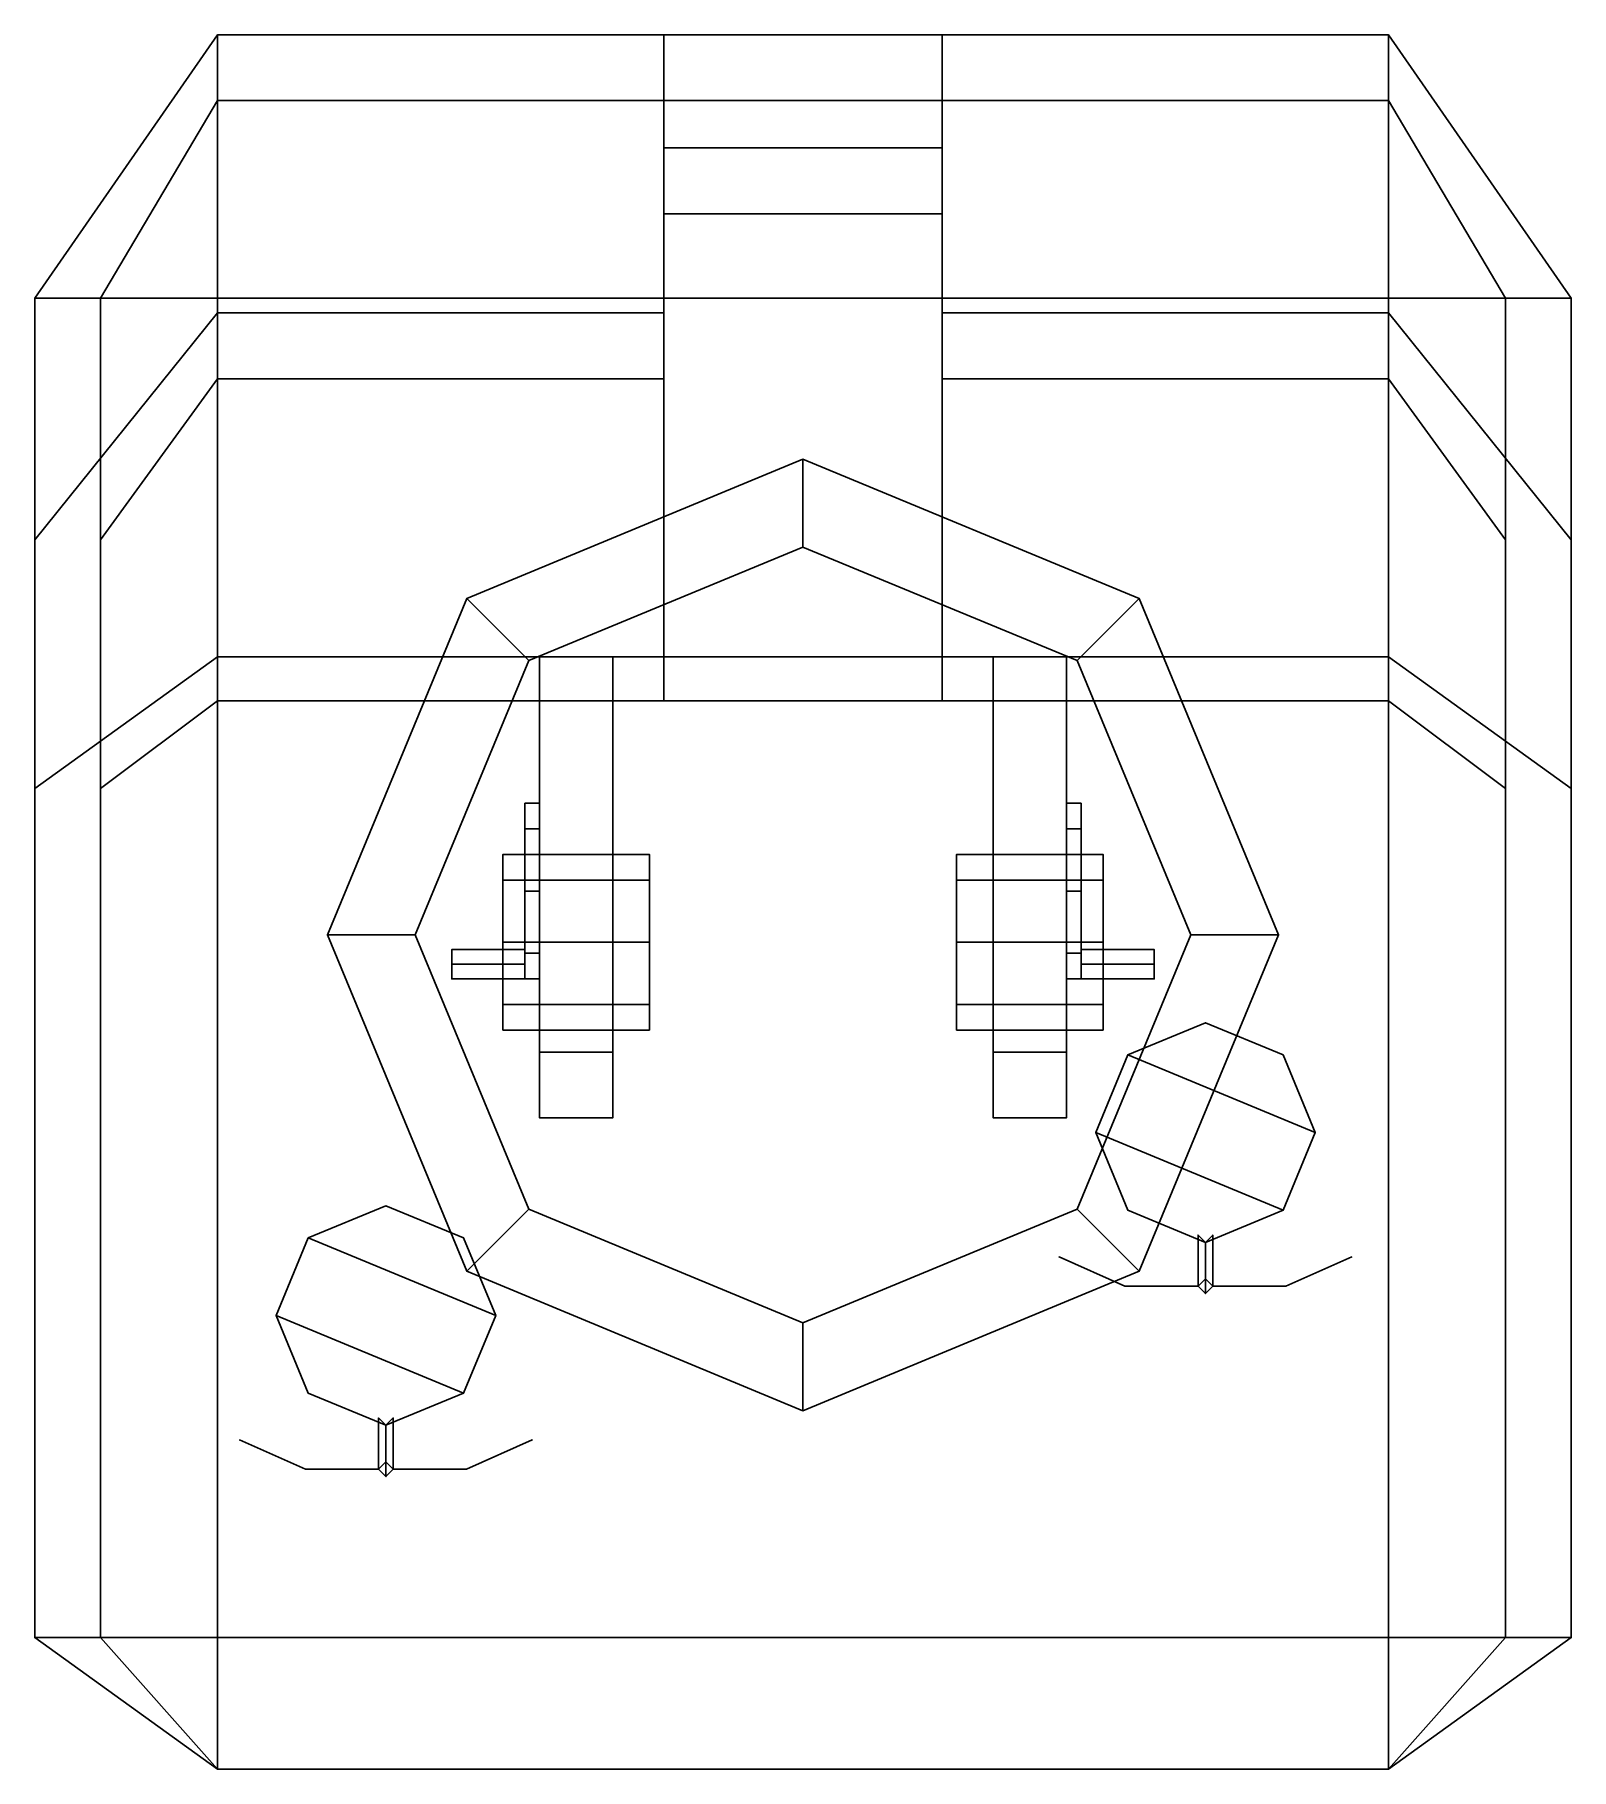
# Model space of a CAD drawing. Extents: x -1.05 to 1.05, y -1.14 to 1.23.
import ezdxf

# ---------------------------------------------------------------- set-up
doc = ezdxf.new("R2010")
doc.units = 0
doc.layers.add('TURRET', color=2, linetype='CONTINUOUS')

msp = doc.modelspace()

# ---------------------------------------------------------------- linework, layer by layer
at = {"layer": 'TURRET'}
for points in [[(-0.8, 0.85, 1.71), (-0.8, 1.23, 0.36), (-1.05, 0.87, 0.36), (-1.05, 0.54, 1.68)], [(-0.8, 1.23, 0.27), (-1.05, 0.87, 0.27), (-1.05, 0.87, 0.36), (-0.8, 1.23, 0.36)], [(0.8, 1.23, 0.27), (1.05, 0.87, 0.27), (-1.05, 0.87, 0.27), (-0.8, 1.23, 0.27)], [(-0.8, 1.23, 0.36), (-0.8, 0.85, 1.71), (-0.19, 0.85, 1.71), (-0.19, 1.23, 0.36)], [(0.8, 1.23, 0.36), (0.8, 1.23, 0.27), (-0.8, 1.23, 0.27), (-0.8, 1.23, 0.36)], [(-0.19, 1.23, 0.36), (-0.19, 1.0752, 0.91), (0.19, 1.0752, 0.91), (0.19, 1.23, 0.36)], [(0.19, 1.23, 0.36), (0.19, 0.85, 1.71), (0.8, 0.85, 1.71), (0.8, 1.23, 0.36)], [(0.8, 1.23, 0.36), (0.8, 0.85, 1.71), (1.05, 0.54, 1.68), (1.05, 0.87, 0.36)], [(1.05, 0.87, 0.36), (1.05, 0.87, 0.27), (0.8, 1.23, 0.27), (0.8, 1.23, 0.36)], [(-0.8, 0.76, 1.71), (-0.96, 0.54, 1.68), (-0.96, 0.87, 0.36), (-0.8, 1.14, 0.36)], [(-0.8, 1.14, 0.36), (-0.96, 0.87, 0.36), (0.96, 0.87, 0.36), (0.8, 1.14, 0.36)], [(-0.19, 1.14, 0.36), (-0.19, 0.76, 1.71), (-0.8, 0.76, 1.71), (-0.8, 1.14, 0.36)], [(0.19, 1.14, 0.36), (0.19, 0.9852, 0.91), (-0.19, 0.9852, 0.91), (-0.19, 1.14, 0.36)], [(0.8, 1.14, 0.36), (0.8, 0.76, 1.71), (0.19, 0.76, 1.71), (0.19, 1.14, 0.36)], [(0.96, 0.87, 0.36), (0.96, 0.54, 1.68), (0.8, 0.76, 1.71), (0.8, 1.14, 0.36)], [(-0.19, 1.0752, 0.91), (-0.19, 0.9852, 0.91), (0.19, 0.9852, 0.91), (0.19, 1.0752, 0.91)], [(-0.19, 1.0752, 0.91), (-0.19, 0.85, 1.71), (-0.19, 0.76, 1.71), (-0.19, 0.9852, 0.91)], [(0.19, 0.9852, 0.91), (0.19, 0.76, 1.71), (0.19, 0.85, 1.71), (0.19, 1.0752, 0.91)], [(-1.05, 0.87, 0.36), (-1.05, -0.96, 0.36), (-1.05, -0.96, 2.1), (-1.05, 0.54, 1.68)], [(1.05, 0.87, 0.27), (1.05, -0.96, 0.27), (-1.05, -0.96, 0.27), (-1.05, 0.87, 0.27)], [(-1.05, 0.87, 0.27), (-1.05, -0.96, 0.27), (-1.05, -0.96, 0.36), (-1.05, 0.87, 0.36)], [(-0.96, 0.54, 1.68), (-0.96, -0.96, 2.1), (-0.96, -0.96, 0.36), (-0.96, 0.87, 0.36)], [(-0.96, 0.87, 0.36), (-0.96, -0.96, 0.36), (0.96, -0.96, 0.36), (0.96, 0.87, 0.36)], [(0.96, 0.87, 0.36), (0.96, -0.96, 0.36), (0.96, -0.96, 2.1), (0.96, 0.54, 1.68)], [(1.05, 0.54, 1.68), (1.05, -0.96, 2.1), (1.05, -0.96, 0.36), (1.05, 0.87, 0.36)], [(1.05, -0.96, 0.36), (1.05, -0.96, 0.27), (1.05, 0.87, 0.27), (1.05, 0.87, 0.36)], [(-0.8, 0.38, 2.34), (-0.8, 0.85, 1.71), (-1.05, 0.54, 1.68), (-1.05, 0.2, 2.1)], [(-0.8, 0.85, 1.71), (-0.8, 0.38, 2.34), (-0.19, 0.38, 2.34), (-0.19, 0.85, 1.71)], [(-0.19, 0.85, 1.71), (-0.19, 0.38, 2.34), (-0.19, 0.32, 2.25), (-0.19, 0.76, 1.71)], [(0.19, 0.76, 1.71), (0.19, 0.32, 2.25), (0.19, 0.38, 2.34), (0.19, 0.85, 1.71)], [(0.19, 0.85, 1.71), (0.19, 0.38, 2.34), (0.8, 0.38, 2.34), (0.8, 0.85, 1.71)], [(0.8, 0.85, 1.71), (0.8, 0.38, 2.34), (1.05, 0.2, 2.1), (1.05, 0.54, 1.68)], [(-0.8, 0.32, 2.25), (-0.96, 0.2, 2.1), (-0.96, 0.54, 1.68), (-0.8, 0.76, 1.71)], [(-0.19, 0.76, 1.71), (-0.19, 0.32, 2.25), (-0.8, 0.32, 2.25), (-0.8, 0.76, 1.71)], [(0.8, 0.76, 1.71), (0.8, 0.32, 2.25), (0.19, 0.32, 2.25), (0.19, 0.76, 1.71)], [(0.96, 0.54, 1.68), (0.96, 0.2, 2.1), (0.8, 0.32, 2.25), (0.8, 0.76, 1.71)], [(-0.3748, 0.3748, 0.27), (0, 0.53, 0.27), (0, 0.65), (-0.4596, 0.4596)], [(0, 0.53, 0.27), (0.3748, 0.3748, 0.27), (0.4596, 0.4596), (0, 0.65)], [(-1.05, 0.54, 1.68), (-1.05, -0.96, 2.1), (-1.05, -0.96, 2.1), (-1.05, 0.2, 2.1)], [(-0.96, 0.2, 2.1), (-0.96, -0.96, 2.1), (-0.96, -0.96, 2.1), (-0.96, 0.54, 1.68)], [(0.96, 0.54, 1.68), (0.96, -0.96, 2.1), (0.96, -0.96, 2.1), (0.96, 0.2, 2.1)], [(1.05, 0.2, 2.1), (1.05, -0.96, 2.1), (1.05, -0.96, 2.1), (1.05, 0.54, 1.68)], [(-0.53, 0, 0.27), (-0.3748, 0.3748, 0.27), (-0.4596, 0.4596), (-0.65, 0)], [(0.3748, 0.3748, 0.27), (0.53, 0, 0.27), (0.65, 0), (0.4596, 0.4596)], [(-0.8, -1.14, 2.34), (-0.8, 0.38, 2.34), (-1.05, 0.2, 2.1), (-1.05, -0.96, 2.1)], [(0.8, -1.14, 2.34), (0.8, 0.38, 2.34), (-0.8, 0.38, 2.34), (-0.8, -1.14, 2.34)], [(-0.26, 0.11, 1.36), (-0.26, 0.38, 0.68), (-0.36, 0.38, 0.68), (-0.36, 0.11, 1.36)], [(-0.36, 0.38, 0.68), (-0.36, -0.25, 0.68), (-0.36, -0.16, 1.36), (-0.36, 0.11, 1.36)], [(-0.26, 0.38, 0.68), (-0.26, 0.38, 0.36), (-0.36, 0.38, 0.36), (-0.36, 0.38, 0.68)], [(-0.36, 0.38, 0.36), (-0.36, -0.25, 0.36), (-0.36, -0.25, 0.68), (-0.36, 0.38, 0.68)], [(-0.26, -0.16, 1.36), (-0.26, -0.25, 0.68), (-0.26, 0.38, 0.68), (-0.26, 0.11, 1.36)], [(-0.26, -0.25, 0.68), (-0.26, -0.25, 0.36), (-0.26, 0.38, 0.36), (-0.26, 0.38, 0.68)], [(0.19, 0.38, 2.34), (0.19, 0.32, 2.25), (-0.19, 0.32, 2.25), (-0.19, 0.38, 2.34)], [(0.26, 0.38, 0.68), (0.26, -0.25, 0.68), (0.26, -0.16, 1.36), (0.26, 0.11, 1.36)], [(0.36, 0.11, 1.36), (0.36, 0.38, 0.68), (0.26, 0.38, 0.68), (0.26, 0.11, 1.36)], [(0.26, 0.38, 0.36), (0.26, -0.25, 0.36), (0.26, -0.25, 0.68), (0.26, 0.38, 0.68)], [(0.36, 0.38, 0.68), (0.36, 0.38, 0.36), (0.26, 0.38, 0.36), (0.26, 0.38, 0.68)], [(0.36, -0.16, 1.36), (0.36, -0.25, 0.68), (0.36, 0.38, 0.68), (0.36, 0.11, 1.36)], [(0.36, -0.25, 0.68), (0.36, -0.25, 0.36), (0.36, 0.38, 0.36), (0.36, 0.38, 0.68)], [(1.05, -0.96, 2.1), (1.05, 0.2, 2.1), (0.8, 0.38, 2.34), (0.8, -1.14, 2.34)], [(-0.8, -1.14, 2.25), (-0.96, -0.96, 2.1), (-0.96, 0.2, 2.1), (-0.8, 0.32, 2.25)], [(-0.8, -1.14, 2.25), (-0.8, 0.32, 2.25), (0.8, 0.32, 2.25), (0.8, -1.14, 2.25)], [(0.96, 0.2, 2.1), (0.96, -0.96, 2.1), (0.8, -1.14, 2.25), (0.8, 0.32, 2.25)], [(-0.38, -0.0249, 1.0049), (-0.38, 0.18, 0.92), (-0.38, 0.1449, 0.8351), (-0.38, -0.06, 0.92)], [(-0.36, 0.18, 0.92), (-0.36, 0.1449, 0.8351), (-0.38, 0.1449, 0.8351), (-0.38, 0.18, 0.92)], [(-0.36, 0.1449, 1.0049), (-0.36, 0.18, 0.92), (-0.38, 0.18, 0.92), (-0.38, 0.1449, 1.0049)], [(-0.38, 0.06, 1.04), (-0.38, 0.1449, 1.0049), (-0.38, 0.18, 0.92), (-0.38, -0.0249, 1.0049)], [(0.36, 0.1449, 0.8351), (0.36, 0.18, 0.92), (0.38, 0.18, 0.92), (0.38, 0.1449, 0.8351)], [(0.36, 0.18, 0.92), (0.36, 0.1449, 1.0049), (0.38, 0.1449, 1.0049), (0.38, 0.18, 0.92)], [(0.38, 0.06, 0.8), (0.38, 0.1449, 0.8351), (0.38, 0.18, 0.92), (0.38, -0.0249, 0.8351)], [(0.38, -0.0249, 0.8351), (0.38, 0.18, 0.92), (0.38, 0.1449, 1.0049), (0.38, -0.06, 0.92)], [(-0.38, -0.06, 0.92), (-0.38, 0.1449, 0.8351), (-0.38, 0.06, 0.8), (-0.38, -0.0249, 0.8351)], [(-0.36, 0.1449, 0.8351), (-0.36, 0.06, 0.8), (-0.38, 0.06, 0.8), (-0.38, 0.1449, 0.8351)], [(-0.36, 0.06, 1.04), (-0.36, 0.1449, 1.0049), (-0.38, 0.1449, 1.0049), (-0.38, 0.06, 1.04)], [(0.36, 0.06, 0.8), (0.36, 0.1449, 0.8351), (0.38, 0.1449, 0.8351), (0.38, 0.06, 0.8)], [(0.36, 0.1449, 1.0049), (0.36, 0.06, 1.04), (0.38, 0.06, 1.04), (0.38, 0.1449, 1.0049)], [(0.38, -0.06, 0.92), (0.38, 0.1449, 1.0049), (0.38, 0.06, 1.04), (0.38, -0.0249, 1.0049)], [(-0.41, -0.01, 1.48), (-0.41, 0.0749, 1.4449), (-0.41, 0.11, 1.36), (-0.41, -0.0949, 1.4449)], [(-0.21, 0.0749, 1.4449), (-0.21, 0.11, 1.36), (-0.41, 0.11, 1.36), (-0.41, 0.0749, 1.4449)], [(-0.21, 0.11, 1.36), (-0.21, 0.0749, 1.2751), (-0.41, 0.0749, 1.2751), (-0.41, 0.11, 1.36)], [(-0.41, -0.0949, 1.4449), (-0.41, 0.11, 1.36), (-0.41, 0.0749, 1.2751), (-0.41, -0.13, 1.36)], [(-0.21, -0.0949, 1.4449), (-0.21, 0.11, 1.36), (-0.21, 0.0749, 1.4449), (-0.21, -0.01, 1.48)], [(-0.21, -0.13, 1.36), (-0.21, 0.0749, 1.2751), (-0.21, 0.11, 1.36), (-0.21, -0.0949, 1.4449)], [(0.21, -0.01, 1.48), (0.21, 0.0749, 1.4449), (0.21, 0.11, 1.36), (0.21, -0.0949, 1.4449)], [(0.21, -0.0949, 1.4449), (0.21, 0.11, 1.36), (0.21, 0.0749, 1.2751), (0.21, -0.13, 1.36)], [(0.41, 0.11, 1.36), (0.41, 0.0749, 1.2751), (0.21, 0.0749, 1.2751), (0.21, 0.11, 1.36)], [(0.41, 0.0749, 1.4449), (0.41, 0.11, 1.36), (0.21, 0.11, 1.36), (0.21, 0.0749, 1.4449)], [(0.41, -0.0949, 1.4449), (0.41, 0.11, 1.36), (0.41, 0.0749, 1.4449), (0.41, -0.01, 1.48)], [(0.41, -0.13, 1.36), (0.41, 0.0749, 1.2751), (0.41, 0.11, 1.36), (0.41, -0.0949, 1.4449)], [(-0.21, -0.01, 1.48), (-0.21, 0.0749, 1.4449), (-0.41, 0.0749, 1.4449), (-0.41, -0.01, 1.48)], [(-0.21, 0.0749, 1.2751), (-0.21, -0.01, 1.24), (-0.41, -0.01, 1.24), (-0.41, 0.0749, 1.2751)], [(-0.41, -0.13, 1.36), (-0.41, 0.0749, 1.2751), (-0.41, -0.01, 1.24), (-0.41, -0.0949, 1.2751)], [(-0.21, -0.0949, 1.2751), (-0.21, -0.01, 1.24), (-0.21, 0.0749, 1.2751), (-0.21, -0.13, 1.36)], [(0.41, -0.01, 1.48), (0.41, 0.0749, 1.4449), (0.21, 0.0749, 1.4449), (0.21, -0.01, 1.48)], [(0.21, -0.13, 1.36), (0.21, 0.0749, 1.2751), (0.21, -0.01, 1.24), (0.21, -0.0949, 1.2751)], [(0.41, 0.0749, 1.2751), (0.41, -0.01, 1.24), (0.21, -0.01, 1.24), (0.21, 0.0749, 1.2751)], [(0.41, -0.0949, 1.2751), (0.41, -0.01, 1.24), (0.41, 0.0749, 1.2751), (0.41, -0.13, 1.36)], [(-0.36, 0.06, 0.8), (-0.36, -0.0249, 0.8351), (-0.38, -0.0249, 0.8351), (-0.38, 0.06, 0.8)], [(-0.36, -0.0249, 1.0049), (-0.36, 0.06, 1.04), (-0.38, 0.06, 1.04), (-0.38, -0.0249, 1.0049)], [(0.36, -0.0249, 0.8351), (0.36, 0.06, 0.8), (0.38, 0.06, 0.8), (0.38, -0.0249, 0.8351)], [(0.36, 0.06, 1.04), (0.36, -0.0249, 1.0049), (0.38, -0.0249, 1.0049), (0.38, 0.06, 1.04)], [(-0.3748, -0.3748, 0.27), (-0.53, 0, 0.27), (-0.65, 0), (-0.4596, -0.4596)], [(0.53, 0, 0.27), (0.3748, -0.3748, 0.27), (0.4596, -0.4596), (0.65, 0)], [(-0.48, -0.04, 0.94), (-0.48, -0.02, 0.92), (-0.48, -0.04, 0.9), (-0.48, -0.06, 0.92)], [(-0.38, -0.02, 0.92), (-0.38, -0.04, 0.9), (-0.48, -0.04, 0.9), (-0.48, -0.02, 0.92)], [(-0.38, -0.04, 0.94), (-0.38, -0.02, 0.92), (-0.48, -0.02, 0.92), (-0.48, -0.04, 0.94)], [(-0.21, -0.0949, 1.4449), (-0.21, -0.01, 1.48), (-0.41, -0.01, 1.48), (-0.41, -0.0949, 1.4449)], [(-0.21, -0.01, 1.24), (-0.21, -0.0949, 1.2751), (-0.41, -0.0949, 1.2751), (-0.41, -0.01, 1.24)], [(0.41, -0.0949, 1.4449), (0.41, -0.01, 1.48), (0.21, -0.01, 1.48), (0.21, -0.0949, 1.4449)], [(0.41, -0.01, 1.24), (0.41, -0.0949, 1.2751), (0.21, -0.0949, 1.2751), (0.21, -0.01, 1.24)], [(0.38, -0.04, 0.9), (0.38, -0.02, 0.92), (0.48, -0.02, 0.92), (0.48, -0.04, 0.9)], [(0.38, -0.02, 0.92), (0.38, -0.04, 0.94), (0.48, -0.04, 0.94), (0.48, -0.02, 0.92)], [(0.48, -0.04, 0.9), (0.48, -0.02, 0.92), (0.48, -0.04, 0.94), (0.48, -0.06, 0.92)], [(-0.38, -0.04, 0.9), (-0.38, -0.06, 0.92), (-0.48, -0.06, 0.92), (-0.48, -0.04, 0.9)], [(-0.38, -0.06, 0.92), (-0.38, -0.04, 0.94), (-0.48, -0.04, 0.94), (-0.48, -0.06, 0.92)], [(-0.36, -0.0249, 0.8351), (-0.36, -0.06, 0.92), (-0.38, -0.06, 0.92), (-0.38, -0.0249, 0.8351)], [(-0.36, -0.06, 0.92), (-0.36, -0.0249, 1.0049), (-0.38, -0.0249, 1.0049), (-0.38, -0.06, 0.92)], [(0.36, -0.06, 0.92), (0.36, -0.0249, 0.8351), (0.38, -0.0249, 0.8351), (0.38, -0.06, 0.92)], [(0.36, -0.0249, 1.0049), (0.36, -0.06, 0.92), (0.38, -0.06, 0.92), (0.38, -0.0249, 1.0049)], [(0.38, -0.06, 0.92), (0.38, -0.04, 0.9), (0.48, -0.04, 0.9), (0.48, -0.06, 0.92)], [(0.38, -0.04, 0.94), (0.38, -0.06, 0.92), (0.48, -0.06, 0.92), (0.48, -0.04, 0.94)], [(-0.21, -0.13, 1.36), (-0.21, -0.0949, 1.4449), (-0.41, -0.0949, 1.4449), (-0.41, -0.13, 1.36)], [(-0.21, -0.0949, 1.2751), (-0.21, -0.13, 1.36), (-0.41, -0.13, 1.36), (-0.41, -0.0949, 1.2751)], [(0.41, -0.0949, 1.2751), (0.41, -0.13, 1.36), (0.21, -0.13, 1.36), (0.21, -0.0949, 1.2751)], [(0.41, -0.13, 1.36), (0.41, -0.0949, 1.4449), (0.21, -0.0949, 1.4449), (0.21, -0.13, 1.36)], [(-0.36, -0.13, 1.36), (-0.36, -0.16, 1.36), (-0.26, -0.16, 1.36), (-0.26, -0.13, 1.36)], [(0.26, -0.13, 1.36), (0.26, -0.16, 1.36), (0.36, -0.16, 1.36), (0.36, -0.13, 1.36)], [(0.6561, -0.1639, 0.53), (0.55, -0.12, 0.53), (0.4439, -0.1639, 0.53), (0.7, -0.27, 0.53)], [(0.4439, -0.1639, 0.53), (0.55, -0.12, 0.53), (0.55, -0.12, 0.48), (0.4439, -0.1639, 0.48)], [(0.55, -0.12, 0.53), (0.6561, -0.1639, 0.53), (0.6561, -0.1639, 0.48), (0.55, -0.12, 0.48)], [(-0.36, -0.16, 1.36), (-0.36, -0.25, 0.68), (-0.26, -0.25, 0.68), (-0.26, -0.16, 1.36)], [(0.26, -0.16, 1.36), (0.26, -0.25, 0.68), (0.36, -0.25, 0.68), (0.36, -0.16, 1.36)], [(0.7, -0.27, 0.53), (0.4439, -0.1639, 0.53), (0.4, -0.27, 0.53), (0.6561, -0.3761, 0.53)], [(0.4, -0.27, 0.53), (0.4439, -0.1639, 0.53), (0.4439, -0.1639, 0.48), (0.4, -0.27, 0.48)], [(0.6561, -0.1639, 0.53), (0.7, -0.27, 0.53), (0.7, -0.27, 0.48), (0.6561, -0.1639, 0.48)], [(-0.36, -0.25, 0.68), (-0.36, -0.25, 0.36), (-0.26, -0.25, 0.36), (-0.26, -0.25, 0.68)], [(0.26, -0.25, 0.68), (0.26, -0.25, 0.36), (0.36, -0.25, 0.36), (0.36, -0.25, 0.68)], [(0.6561, -0.3761, 0.53), (0.4, -0.27, 0.53), (0.4439, -0.3761, 0.53), (0.55, -0.42, 0.53)], [(0.4439, -0.3761, 0.53), (0.4, -0.27, 0.53), (0.4, -0.27, 0.48), (0.4439, -0.3761, 0.48)], [(0.7, -0.27, 0.53), (0.6561, -0.3761, 0.53), (0.6561, -0.3761, 0.48), (0.7, -0.27, 0.48)], [(-0.4639, -0.4139, 0.53), (-0.57, -0.37, 0.53), (-0.6761, -0.4139, 0.53), (-0.42, -0.52, 0.53)], [(-0.6761, -0.4139, 0.53), (-0.57, -0.37, 0.53), (-0.57, -0.37, 0.48), (-0.6761, -0.4139, 0.48)], [(-0.57, -0.37, 0.53), (-0.4639, -0.4139, 0.53), (-0.4639, -0.4139, 0.48), (-0.57, -0.37, 0.48)], [(0, -0.53, 0.27), (-0.3748, -0.3748, 0.27), (-0.4596, -0.4596), (0, -0.65)], [(0.3748, -0.3748, 0.27), (0, -0.53, 0.27), (0, -0.65), (0.4596, -0.4596)], [(0.55, -0.42, 0.53), (0.4439, -0.3761, 0.53), (0.4439, -0.3761, 0.48), (0.55, -0.42, 0.48)], [(0.6561, -0.3761, 0.53), (0.55, -0.42, 0.53), (0.55, -0.42, 0.48), (0.6561, -0.3761, 0.48)], [(-0.42, -0.52, 0.53), (-0.6761, -0.4139, 0.53), (-0.72, -0.52, 0.53), (-0.4639, -0.6261, 0.53)], [(-0.72, -0.52, 0.53), (-0.6761, -0.4139, 0.53), (-0.6761, -0.4139, 0.48), (-0.72, -0.52, 0.48)], [(-0.4639, -0.4139, 0.53), (-0.42, -0.52, 0.53), (-0.42, -0.52, 0.48), (-0.4639, -0.4139, 0.48)], [(0.54, -0.48, 0.51), (0.55, -0.47, 0.52), (0.55, -0.42, 0.52), (0.54, -0.41, 0.51)], [(0.55, -0.49, 0.5), (0.54, -0.48, 0.51), (0.54, -0.41, 0.51), (0.55, -0.42, 0.5)], [(0.55, -0.47, 0.52), (0.56, -0.48, 0.51), (0.56, -0.41, 0.51), (0.55, -0.42, 0.52)], [(0.56, -0.48, 0.51), (0.55, -0.49, 0.5), (0.55, -0.42, 0.5), (0.56, -0.41, 0.51)], [(0.44, -0.48, 0.63), (0.44, -0.48, 1.08), (0.35, -0.44, 1.08), (0.35, -0.44, 0.63)], [(0.35, -0.44, 0.63), (0.35, -0.44, 1.08), (0.44, -0.48, 1.08), (0.44, -0.48, 0.63)], [(0.75, -0.44, 0.63), (0.75, -0.44, 1.08), (0.66, -0.48, 1.08), (0.66, -0.48, 0.63)], [(0.66, -0.48, 0.63), (0.66, -0.48, 1.08), (0.75, -0.44, 1.08), (0.75, -0.44, 0.63)], [(0.55, -0.47, 0.52), (0.54, -0.48, 0.51), (0.54, -0.48, 1.08), (0.55, -0.47, 1.08)], [(0.55, -0.47, 1.08), (0.54, -0.48, 1.08), (0.55, -0.49, 1.08), (0.56, -0.48, 1.08)], [(0.56, -0.48, 0.51), (0.55, -0.47, 0.52), (0.55, -0.47, 1.08), (0.56, -0.48, 1.08)], [(0.44, -0.48, 0.63), (0.44, -0.48, 1.08), (0.54, -0.48, 1.08), (0.54, -0.48, 0.63)], [(0.54, -0.48, 0.63), (0.54, -0.48, 1.08), (0.44, -0.48, 1.08), (0.44, -0.48, 0.63)], [(0.54, -0.48, 0.51), (0.55, -0.49, 0.5), (0.55, -0.49, 1.08), (0.54, -0.48, 1.08)], [(0.55, -0.49, 0.5), (0.56, -0.48, 0.51), (0.56, -0.48, 1.08), (0.55, -0.49, 1.08)], [(0.56, -0.48, 0.63), (0.56, -0.48, 1.08), (0.66, -0.48, 1.08), (0.66, -0.48, 0.63)], [(0.66, -0.48, 0.63), (0.66, -0.48, 1.08), (0.56, -0.48, 1.08), (0.56, -0.48, 0.63)], [(-0.4639, -0.6261, 0.53), (-0.72, -0.52, 0.53), (-0.6761, -0.6261, 0.53), (-0.57, -0.67, 0.53)], [(-0.6761, -0.6261, 0.53), (-0.72, -0.52, 0.53), (-0.72, -0.52, 0.48), (-0.6761, -0.6261, 0.48)], [(-0.42, -0.52, 0.53), (-0.4639, -0.6261, 0.53), (-0.4639, -0.6261, 0.48), (-0.42, -0.52, 0.48)], [(-0.57, -0.67, 0.53), (-0.6761, -0.6261, 0.53), (-0.6761, -0.6261, 0.48), (-0.57, -0.67, 0.48)], [(-0.4639, -0.6261, 0.53), (-0.57, -0.67, 0.53), (-0.57, -0.67, 0.48), (-0.4639, -0.6261, 0.48)], [(-0.58, -0.73, 0.51), (-0.57, -0.72, 0.52), (-0.57, -0.67, 0.52), (-0.58, -0.66, 0.51)], [(-0.57, -0.74, 0.5), (-0.58, -0.73, 0.51), (-0.58, -0.66, 0.51), (-0.57, -0.67, 0.5)], [(-0.57, -0.72, 0.52), (-0.56, -0.73, 0.51), (-0.56, -0.66, 0.51), (-0.57, -0.67, 0.52)], [(-0.56, -0.73, 0.51), (-0.57, -0.74, 0.5), (-0.57, -0.67, 0.5), (-0.56, -0.66, 0.51)], [(-0.68, -0.73, 0.63), (-0.68, -0.73, 1.08), (-0.77, -0.69, 1.08), (-0.77, -0.69, 0.63)], [(-0.77, -0.69, 0.63), (-0.77, -0.69, 1.08), (-0.68, -0.73, 1.08), (-0.68, -0.73, 0.63)], [(-0.37, -0.69, 0.63), (-0.37, -0.69, 1.08), (-0.46, -0.73, 1.08), (-0.46, -0.73, 0.63)], [(-0.46, -0.73, 0.63), (-0.46, -0.73, 1.08), (-0.37, -0.69, 1.08), (-0.37, -0.69, 0.63)], [(-0.68, -0.73, 0.63), (-0.68, -0.73, 1.08), (-0.58, -0.73, 1.08), (-0.58, -0.73, 0.63)], [(-0.58, -0.73, 0.63), (-0.58, -0.73, 1.08), (-0.68, -0.73, 1.08), (-0.68, -0.73, 0.63)], [(-0.57, -0.72, 0.52), (-0.58, -0.73, 0.51), (-0.58, -0.73, 1.08), (-0.57, -0.72, 1.08)], [(-0.57, -0.72, 1.08), (-0.58, -0.73, 1.08), (-0.57, -0.74, 1.08), (-0.56, -0.73, 1.08)], [(-0.58, -0.73, 0.51), (-0.57, -0.74, 0.5), (-0.57, -0.74, 1.08), (-0.58, -0.73, 1.08)], [(-0.56, -0.73, 0.51), (-0.57, -0.72, 0.52), (-0.57, -0.72, 1.08), (-0.56, -0.73, 1.08)], [(-0.57, -0.74, 0.5), (-0.56, -0.73, 0.51), (-0.56, -0.73, 1.08), (-0.57, -0.74, 1.08)], [(-0.56, -0.73, 0.63), (-0.56, -0.73, 1.08), (-0.46, -0.73, 1.08), (-0.46, -0.73, 0.63)], [(-0.46, -0.73, 0.63), (-0.46, -0.73, 1.08), (-0.56, -0.73, 1.08), (-0.56, -0.73, 0.63)], [(-0.8, -1.14, 2.25), (-0.8, -1.14, 2.34), (-1.05, -0.96, 2.1), (-0.96, -0.96, 2.1)], [(-0.96, -0.96, 2.1), (-1.05, -0.96, 2.1), (-1.05, -0.96, 0.36), (-0.96, -0.96, 0.36)], [(-1.05, -0.96, 0.36), (-1.05, -0.96, 0.27), (1.05, -0.96, 0.27), (1.05, -0.96, 0.36)], [(0.96, -0.96, 2.1), (1.05, -0.96, 2.1), (0.8, -1.14, 2.34), (0.8, -1.14, 2.25)], [(1.05, -0.96, 2.1), (0.96, -0.96, 2.1), (0.96, -0.96, 0.36), (1.05, -0.96, 0.36)], [(0.8, -1.14, 2.25), (0.8, -1.14, 2.34), (-0.8, -1.14, 2.34), (-0.8, -1.14, 2.25)]]:
    msp.add_3dface(points, dxfattribs=at)

doc.saveas('drawing.dxf')
